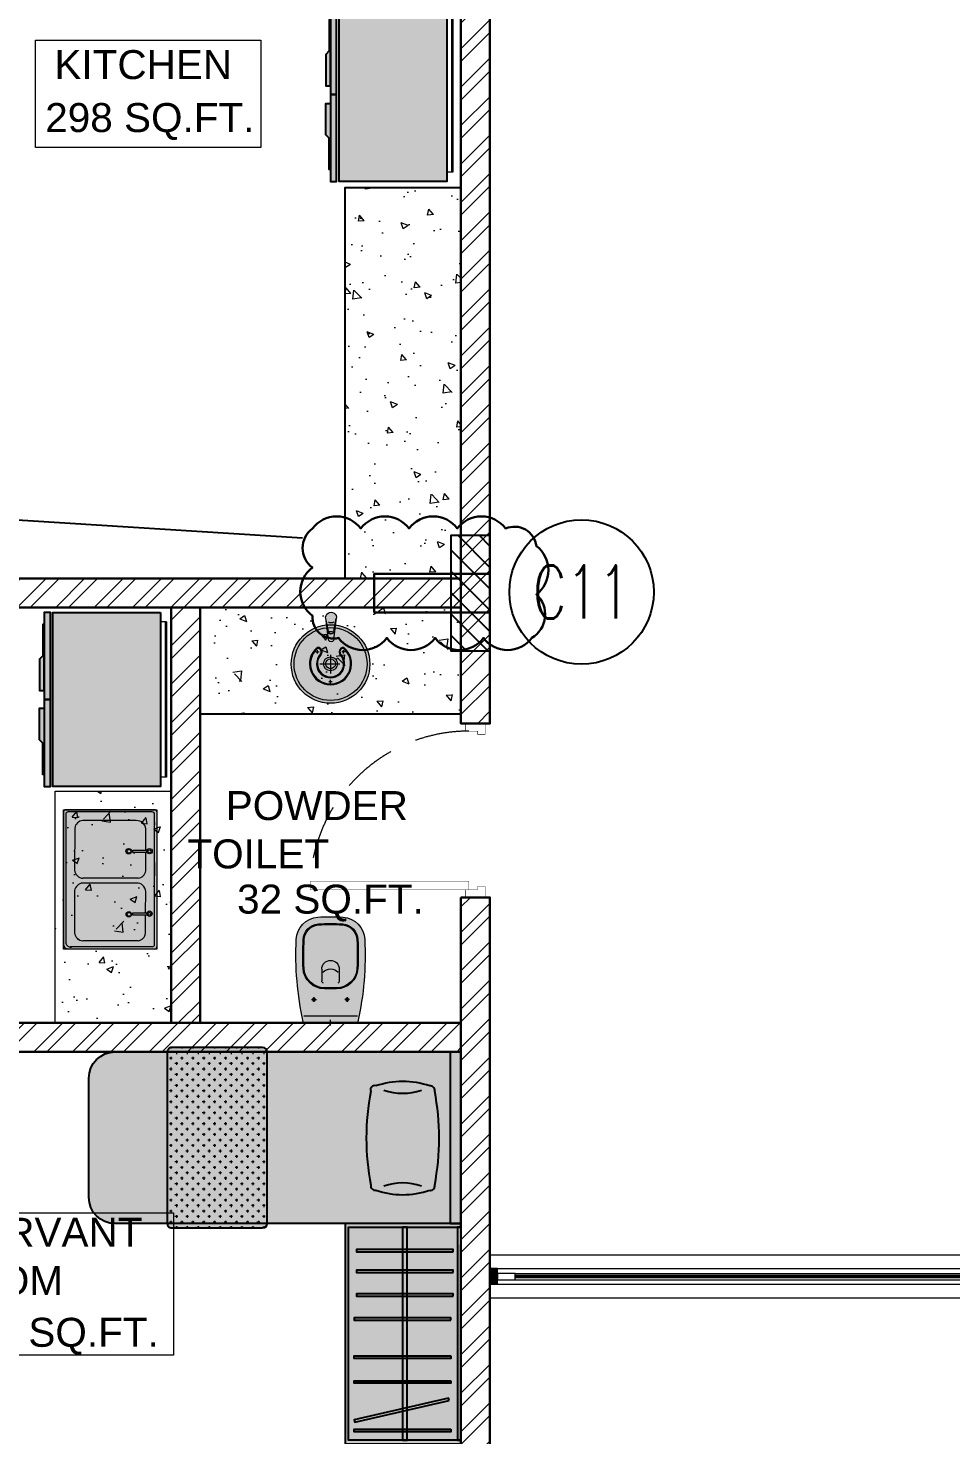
# Model space of a CAD drawing. Header units: inches. Extents: x 16106347 to 16308397, y -515360 to -420631.
# Drawn here: x 16159745 to 16164520, y -507054 to -499771 of the extents above; entities that cross this region are included whole.
import ezdxf
from ezdxf.enums import TextEntityAlignment as Align

# ---------------------------------------------------------------- set-up
doc = ezdxf.new("R2010")
doc.units = ezdxf.units.IN
doc.header["$LTSCALE"] = 1000
doc.header["$MEASUREMENT"] = 0
doc.linetypes.add('DASHED2', pattern=[0.375, 0.25, -0.125])
doc.linetypes.add('HIDDEN', pattern=[0.375, 0.25, -0.125])
doc.layers.get('0').update_dxf_attribs({"color": 1})
for name, color, linetype, lineweight in [('$TD_AUDIT_GENERATED_(12FAFF)', 37, 'Continuous', 20), ('APPLIANCES', 252, 'Continuous', 20), ('Dimension', 18, 'Continuous', 5), ('DOOR', 251, 'Continuous', 20), ('ELE', 252, 'Continuous', 5), ('estofado', 7, 'Continuous', 25), ('FIXURE', 252, 'Continuous', 20), ('FLOORING', 251, 'Continuous', 20), ('HA', 253, 'Continuous', 5), ('HACTH', 8, 'Continuous', 5), ('HIDDEN', 253, 'HIDDEN', 9), ('P GLASS', 140, 'Continuous', 25), ('SANITARY', 251, 'Continuous', 13), ('stone', 251, 'Continuous', 18), ('WALL', 7, 'Continuous', 30), ('window', 150, 'Continuous', 9)]:
    doc.layers.add(name, color=color, linetype=linetype, lineweight=lineweight)
for name, color, linetype in [('00', 252, 'Continuous'), ('ARH-FURNITURE', 252, 'Continuous'), ('DIEN HOA', 111, 'Continuous'), ('FURINTURE', 37, 'Continuous'), ('S-COLUMN', 1, 'Continuous'), ('S-COLUMN CIRCLE', 9, 'Continuous'), ('S-COLUMN HATCH', 8, 'Continuous'), ('S-COLUMN NO', 2, 'Continuous'), ('TEXT', 7, 'Continuous')]:
    doc.layers.add(name, color=color, linetype=linetype)
doc.styles.add('ARIAL', font='ARIALN.TTF')
doc.styles.add('ROMANS', font='simplex.shx', dxfattribs={"width": 0.7})
doc.dimstyles.new('dim100', dxfattribs={"dimtxt": 250, "dimasz": 250, "dimexe": 200, "dimexo": 200, "dimgap": 100, "dimtad": 1, "dimdec": 0, "dimzin": 0, "dimdsep": 46, "dimtxsty": 'ROMANS', "dimcen": 0, "dimclrd": 5, "dimclre": 5, "dimclrt": 4, "dimadec": 0, "dimazin": 0, "dimtfac": 1, "dimtdec": 0, "dimtix": 1, "dimtofl": 0, "dimtmove": 2, "dimatfit": 3, "dimfxl": 0, "dimtolj": 1, "dimtzin": 0, "dimlwd": -1, "dimlwe": -1, "dimarcsym": 0})
pattern_1 = [(45, (20506.61129899696, 338131.1568490627), (-3.97747564417433, 3.97747564417433), []), (45, (20509.262949422, 338131.1568490627), (-3.97747564417433, 3.97747564417433), [])]

# ---------------------------------------------------------------- blocks, each defined once
blk = doc.blocks.new('TYUTYUTYUNNNN')
for color, points in [(7, [(134428.674527697, -48275.59804745868), (134428.674527697, -48299.59804745868), (134429.424527697, -48299.59804745868), (134429.424527697, -48276.34804745868), (134473.5065090931, -48276.34804745793), (134473.5065090931, -48299.59804745793), (134474.2565090931, -48299.59804745793), (134474.2565090931, -48275.59804745793)]), (7, [(134429.424527697, -48298.84804745868), (134429.424527697, -48276.34804745868), (134473.5065090931, -48276.34804745793), (134473.5065090931, -48298.84804745793)]), (256, [(134431.1571824822, -48297.52101785957), (134431.1571824822, -48277.52101785957), (134431.6571824822, -48277.52101785957), (134431.6571824822, -48297.52101785957)]), (256, [(134433.1553869018, -48277.63214708481), (134437.6005559076, -48297.13190278888), (134438.0880497998, -48297.02077356365), (134433.6428807947, -48277.52101785957)]), (256, [(134441.1878440908, -48297.52101785957), (134441.1878440908, -48277.52101785957), (134441.6878440908, -48277.52101785957), (134441.6878440908, -48297.52101785957)]), (256, [(134446.3403205589, -48297.52101785957), (134446.3403205589, -48277.52101785957), (134446.8403205589, -48277.52101785957), (134446.8403205589, -48297.52101785957)]), (256, [(134454.2485306886, -48297.52101785957), (134454.2485306886, -48277.52101785957), (134454.7485306886, -48277.52101785957), (134454.7485306886, -48297.52101785957)]), (256, [(134459.2052531123, -48297.97128969093), (134459.2052531123, -48277.97128969093), (134459.7052531123, -48277.97128969093), (134459.7052531123, -48297.97128969093)]), (256, [(134464.1430933584, -48297.97128969093), (134464.1430933584, -48277.97128969093), (134464.6430933584, -48277.97128969093), (134464.6430933584, -48297.97128969093)]), (256, [(134468.3742366963, -48297.97128969093), (134468.3742366963, -48277.97128969093), (134468.8742366963, -48277.97128969093), (134468.8742366963, -48297.97128969093)]), (256, [(134429.424527697, -48288.47304745868), (134429.424527697, -48287.47304745868), (134473.5065090931, -48287.47304745793), (134473.5065090931, -48288.47304745793)]), (7, [(134424.5579357282, -48299.59804745868), (134469.924527697, -48299.59804745868), (134469.924527697, -48298.84804745798), (134424.5579357282, -48298.84804745798)])]:
    blk.add_hatch(color=color).paths.add_polyline_path(points)
at = {"layer": 'FURINTURE', "color": 250}
for points in [[(134473.5065090931, -48299.59804745793), (134474.2565090931, -48299.59804745793), (134474.2565090931, -48275.59804745793), (134428.674527697, -48275.59804745868), (134428.674527697, -48299.59804745868), (134429.424527697, -48299.59804745868), (134429.424527697, -48276.34804745868), (134473.5065090931, -48276.34804745793)], [(134473.5065090931, -48298.84804745793), (134429.424527697, -48298.84804745868), (134429.424527697, -48276.34804745868), (134473.5065090931, -48276.34804745793)], [(134429.424527697, -48288.47304745868), (134473.5065090931, -48288.47304745793), (134473.5065090931, -48287.47304745793), (134429.424527697, -48287.47304745868)], [(134429.424527697, -48299.59804745868), (134473.5065090931, -48299.59804745862), (134473.5065090931, -48298.84804745793), (134429.424527697, -48298.84804745798)]]:
    blk.add_lwpolyline(points, close=True, dxfattribs=at)
for points in [[(134431.6571824822, -48297.52101785957), (134431.1571824822, -48297.52101785957), (134431.1571824822, -48277.52101785957), (134431.6571824822, -48277.52101785957), (134431.6571824822, -48297.52101785957)], [(134437.6005559076, -48297.13190278888), (134438.0880497998, -48297.02077356365), (134433.6428807947, -48277.52101785957), (134433.1553869018, -48277.63214708481), (134437.6005559076, -48297.13190278888)], [(134441.6878440908, -48297.52101785957), (134441.1878440908, -48297.52101785957), (134441.1878440908, -48277.52101785957), (134441.6878440908, -48277.52101785957), (134441.6878440908, -48297.52101785957)], [(134446.8403205589, -48297.52101785957), (134446.3403205589, -48297.52101785957), (134446.3403205589, -48277.52101785957), (134446.8403205589, -48277.52101785957), (134446.8403205589, -48297.52101785957)], [(134454.2485306886, -48297.52101785957), (134454.7485306886, -48297.52101785957), (134454.7485306886, -48277.52101785957), (134454.2485306886, -48277.52101785957), (134454.2485306886, -48297.52101785957)], [(134459.2052531123, -48297.97128969093), (134459.7052531123, -48297.97128969093), (134459.7052531123, -48277.97128969093), (134459.2052531123, -48277.97128969093), (134459.2052531123, -48297.97128969093)], [(134464.1430933584, -48297.97128969093), (134464.6430933584, -48297.97128969093), (134464.6430933584, -48277.97128969093), (134464.1430933584, -48277.97128969093), (134464.1430933584, -48297.97128969093)], [(134468.3742366963, -48297.97128969093), (134468.8742366963, -48297.97128969093), (134468.8742366963, -48277.97128969093), (134468.3742366963, -48277.97128969093), (134468.3742366963, -48297.97128969093)]]:
    blk.add_lwpolyline(points, dxfattribs=at)
blk = doc.blocks.new('pillow')
blk.add_hatch(color=256).paths.add_polyline_path([(412048.4785798381, 5390.142056662996, 0.2382105673046435), (412047.5899278689, 5389.784037197649, 0.2847723301282055), (412047.3237271894, 5388.987204013218, 0.1647847126291593), (412047.3237271895, 5376.650812144216, 0.3236970137078351), (412047.4939490396, 5375.72542912807, 0.2972222760619692), (412048.4785798364, 5375.495959495485, 0.0925607044029638), (412070.028516362, 5375.495959495252, 0.2470762500558106), (412070.8932401845, 5375.832168374793, 0.2378042965999593), (412071.1833690107, 5376.650812144944, 0.1647847126384965), (412071.18336901, 5388.987204014615, 0.2478364189239309), (412070.8680219986, 5389.992294721742, 0.1132966677875508), (412070.0285163647, 5390.142056662444, 0.092560704407447)])
at = {"layer": 'estofado', "color": 250, "ltscale": 0.2}
for centre, radius, start, end in [((412048.0996338138, 5389.170876198129), 0.7973497110519867, 129.7359298346058, 193.3178763602095), ((412048.3886712859, 5389.083335686155), 1.062531719334949, 85.14598224069735, 138.740986025551), ((412059.2535481, 5332.435852050839), 58.70354326429421, 79.42346065072468, 100.5765393492753), ((412070.12204693, 5388.238504023262), 1.905849054046733, 66.95751923007698, 92.81295108209677), ((412070.0741050007, 5389.191188034922), 1.127863521342274, 349.5802146852755, 45.25826329622963), ((412065.5314378349, 5382.819008079037), 19.22413504010583, 161.2852469076321, 198.7147530923677), ((412035.644823197, 5382.819008079037), 13.3443063140222, 341.1598423368503, 18.84015766314972), ((412082.862273002, 5382.819008079037), 13.3443063140222, 161.1598423368503, 198.8401576631497), ((412052.9756583648, 5382.819008079037), 19.22413504010583, 341.2852469076323, 18.71475309236775), ((412048.0486506349, 5376.305812520442), 0.8028317023015242, 154.5496718276063, 226.2961213036549), ((412048.1622253719, 5376.365724738453), 0.9255116018500744, 223.7750518674392, 289.9875395519405), ((412059.2535481, 5433.202164107352), 58.70354326429421, 259.4234606507247, 280.5765393492753), ((412070.1414582097, 5376.485607193142), 0.9960714969027932, 263.4893848527072, 319.0032681628192), ((412070.2263462429, 5376.529249761255), 0.9647123876085498, 313.7321392035523, 7.239024362164723)]:
    blk.add_arc(centre, radius, start, end, dxfattribs=at)
blk = doc.blocks.new('EG')
for color, points in [(256, [(-29.66884897704585, -12.4032393899106, 0.414213562359146), (-28.75218231030158, -13.31990605656756), (-9.677411241966185, -13.31990605656756, 0.4142135623591467), (-8.760744575265562, -12.40323938986694), (-8.760744575265562, 23.5967606100894, 0.4142135623637958), (-9.677411242009839, 24.51342727677547), (-28.75218231033068, 24.51342727677547, 0.4142135623637958), (-29.66884897704585, 23.5967606100603)]), (7, [(-46.11489903074107, 18.0967606100894), (-46.11489903074107, -6.903239389910599, 0.414213562373095), (-40.61489903074107, -12.4032393899106), (29.59343430228182, -12.4032393899106), (29.59343430228182, 23.5967606100894), (-40.61489903074107, 23.5967606100894, 0.4142135623730954)]), (7, [(29.59343430228182, 23.5967606100894), (29.59343430228182, -12.4032393899106), (31.88510096879327, -12.4032393899106), (31.88510096879327, 23.5967606100894)])]:
    blk.add_hatch(color=color).paths.add_polyline_path(points)
at = {"layer": 'FLOORING'}
h = blk.add_hatch(dxfattribs=at)
h.set_pattern_fill('CROSS', color=251, scale=4.583333333333333, angle=89.99999999999999)
h.set_pattern_definition([(89.99999999999999, (9170.544789163949, -378312.1323794508), (-1.145833333333331, 1.145833333333333), [0.5729166666666664, -1.71875]), (180, (9170.831247497437, -378311.8459211176), (-1.145833333333333, -1.145833333333331), [0.5729166666666666, -1.71875])])
h.paths.add_polyline_path([(-29.66884897704585, -12.4032393899106, 0.414213562359146), (-28.75218231030158, -13.31990605656756), (-9.677411241966185, -13.31990605656756, 0.4142135623591467), (-8.760744575265562, -12.40323938986694), (-8.760744575265562, 23.5967606100894, 0.4142135623637958), (-9.677411242009839, 24.51342727677547), (-28.75218231033068, 24.51342727677547, 0.4142135623637958), (-29.66884897704585, 23.5967606100603)])
at = {"layer": 'FURINTURE'}
for points in [[(-8.760744575265562, 23.5967606100894), (-8.760744575265562, -12.4032393899106, -0.4142135623730951), (-9.677411242009839, -13.31990605656756), (-28.75218231030158, -13.31990605656756, -0.4142135623730951), (-29.66884897704585, -12.4032393899106), (-29.66884897704585, 23.5967606100894, -0.4142135623730951), (-28.75218231030158, 24.51342727677547), (-9.677411242009839, 24.51342727677547, -0.4142135623730951)], [(29.59343430228182, -12.4032393899106), (29.59343430228182, 23.5967606100894), (-40.61489903074107, 23.5967606100894, 0.4142135623730951), (-46.11489903074107, 18.0967606100894), (-46.11489903074107, -6.903239389910595, 0.4142135623730951), (-40.61489903074107, -12.4032393899106)]]:
    blk.add_lwpolyline(points, format="xyb", close=True, dxfattribs=at)
blk.add_lwpolyline([(29.59343430228182, 23.5967606100894), (31.88510096879327, 23.5967606100894), (31.88510096879327, -12.4032393899106), (29.59343430228182, -12.4032393899106)], close=True, dxfattribs=at)
at = {"layer": 'FURINTURE', "xscale": -0.9166666666666666, "yscale": 0.9166666666666666, "zscale": 0.9166666666666666, "rotation": 270}
blk.add_blockref('pillow', (-4914.571544721606, -377715.3069554319), dxfattribs=at)
blk = doc.blocks.new('PASSAGEWINDOWW')
at = {"layer": 'HACTH', "lineweight": -3, "ltscale": 1.5}
for points in [[(332554.0548315968, -16990.64815543912), (332554.0548315968, -16987.32164296438), (332552.5156459829, -16987.32164296438), (332552.5156459829, -16990.64815543912), (332554.0420400212, -16990.64815543912)], [(332690.516937497, -16990.64821995015), (332690.516937497, -16987.32170747541), (332688.9777518832, -16987.32170747541), (332688.9777518832, -16988.39286901045), (332688.9777518832, -16989.71217096521), (332688.9777518832, -16990.64821995015)]]:
    blk.add_hatch(color=252, dxfattribs=at).paths.add_polyline_path(points)
at = {"layer": 'P GLASS', "color": 140, "ltscale": 19, "elevation": -0.0001443729357591681}
for points in [[(332685.3130242311, -16988.8899797296), (332557.7195592489, -16988.88991521858)], [(332685.3130242311, -16989.21506024606), (332557.7195592489, -16989.21499573503)]]:
    blk.add_lwpolyline(points, dxfattribs=at)
at = {"layer": 'window', "color": 18, "ltscale": 19}
for p, q in [((332554.0548315968, -16987.32164296438, -0.0001443729356707619), (332552.5156459829, -16987.32164296438, -0.0001443729356707619)), ((332554.0548315968, -16988.39280449948, -0.0001443729356707619), (332554.0548315968, -16987.32164296438, -0.0001443729356707619)), ((332554.0548315968, -16988.39280449948, -0.0001443729356707619), (332554.0548315968, -16989.71210645419, -0.0001443729356707619)), ((332554.0548315968, -16989.71210645419, -0.0001443729356707619), (332554.0548315968, -16988.39280449948, -0.0001443729356707619)), ((332688.9777518832, -16988.39286901045, -0.0008727451183134673), (332688.9777518832, -16987.32170747541, -0.0008727451183134673)), ((332688.9777518832, -16987.32170747541, -0.0008727451183134673), (332690.516937497, -16987.32170747541, -0.0008727451183134673)), ((332554.0548315968, -16990.64815543912, -0.0001443729356707619), (332552.5156459829, -16990.64815543912, -0.0001443729356707619)), ((332554.0548315968, -16990.64815543912, -0.0001443729356707619), (332554.0548315968, -16989.71210645419, -0.0001443729356707619)), ((332557.7195592489, -16989.71217096521, -0.0001443729356707619), (332685.3130242311, -16989.71217096521, -0.0008727451183134672)), ((332688.9777518832, -16990.64821995015, -0.0008727451183134673), (332690.516937497, -16990.64821995015, -0.0008727451183134673))]:
    blk.add_line(p, q, dxfattribs=at)
at = {"layer": 'window', "color": 7}
blk.add_line((332557.7195592489, -16988.39280449948, -0.0001443729356707619), (332685.3130242311, -16988.39286901045, -0.0008727451183134672), dxfattribs=at)
at = {"layer": 'window', "color": 18, "ltscale": 19}
for points, elevation in [([(332690.516937497, -16990.64821995015), (332552.5156459829, -16990.64815543912), (332552.5156459829, -16987.32164296438), (332690.516937497, -16987.32170747541)], -0.0001443729357591681), ([(332554.0548315968, -16989.71210645419), (332557.7195592489, -16989.71210645419), (332557.7195592489, -16988.39280449948), (332554.0548315968, -16988.39280449948)], -0.0001443729357591681), ([(332688.9777518832, -16989.71210645419), (332685.3130242311, -16989.71210645419), (332685.3130242311, -16988.39280449948), (332688.9777518832, -16988.39280449948)], -0.0008727451184018734)]:
    blk.add_lwpolyline(points, close=True, dxfattribs=dict(at, elevation=elevation))
blk = doc.blocks.new('etr56tygtrhgy')
for color, points in [(7, [(138303.5384831514, -58194.4765123265), (138325.8652565514, -58194.47651232652), (138325.8652565514, -58158.47651232652), (138303.5384831514, -58158.47651232652)]), (7, [(138327.6251960205, -58158.47651232652), (138326.3680963996, -58158.4765123265), (138326.3680963996, -58176.4765123265), (138327.6251960205, -58176.4765123265)]), (256, [(138302.3292016484, -58192.53858132718), (138302.5806215726, -58192.53858132718), (138302.5806215726, -58160.41444332584), (138302.3292016484, -58160.41444332582)]), (7, [(138327.6251960205, -58174.64277807093), (138328.630875717, -58174.64277807093), (138328.630875717, -58168.13872637046), (138327.9197527839, -58167.42760343727), (138327.9197527839, -58160.95659084483), (138327.6251960205, -58160.95659084483)]), (7, [(138326.3680963996, -58194.47651232633), (138327.6251960205, -58194.47651232633), (138327.6251960205, -58176.4765123265), (138326.3680963996, -58176.4765123265)]), (7, [(138327.6251960205, -58178.31024658198), (138328.630875717, -58178.31024658198), (138328.630875717, -58184.81429828262), (138327.9197527839, -58185.52542121562), (138327.9197527839, -58191.99643380818), (138327.6251960205, -58191.99643380818)])]:
    blk.add_hatch(color=color).paths.add_polyline_path(points)
at = {"color": 18}
for points in [[(138302.3292016484, -58160.41444332582), (138303.5384831514, -58160.41444332582)], [(138302.3292016484, -58192.53858132718), (138303.5384831514, -58192.53858132718)], [(138327.9197527839, -58191.99643380818), (138327.6251960205, -58191.99643380818)]]:
    blk.add_lwpolyline(points, dxfattribs=at)
at = {"layer": 'APPLIANCES', "color": 18, "ltscale": 0.5, "extrusion": (0, 0, -1)}
for p, q in [((138326.3680963996, -58176.4765123265), (138326.3680963996, -58158.47651232652)), ((138302.3292016484, -58160.41444332582), (138302.3292016484, -58192.53858132718)), ((138302.5806215726, -58160.41444332582), (138302.5806215726, -58192.53858132718)), ((138326.3680963996, -58176.4765123265), (138327.6251960205, -58176.4765123265)), ((138327.6251960205, -58178.31024658198), (138328.630875717, -58178.31024658198)), ((138326.3680963996, -58194.47651232633), (138327.6251960205, -58194.47651232633))]:
    blk.add_line(p, q, dxfattribs=at)
at = {"layer": 'FURINTURE', "color": 7}
for points in [[(138303.5384831514, -58158.47651232652), (138303.5384831514, -58194.47651232652), (138325.8652565514, -58194.47651232652), (138325.8652565514, -58158.47651232652)], [(138326.3680963996, -58176.4765123265), (138326.3680963996, -58158.47651232652), (138327.6251960205, -58158.47651232652), (138327.6251960205, -58176.4765123265)], [(138327.6251960205, -58174.64277807093), (138327.6251960205, -58160.95659084478), (138327.9197527839, -58160.95659084478), (138327.9197527839, -58167.42760343727), (138328.630875717, -58168.13872637046), (138328.630875717, -58174.64277807093)], [(138327.6251960205, -58176.4765123265), (138327.6251960205, -58194.47651232633), (138326.3680963996, -58194.47651232633), (138326.3680963996, -58176.4765123265)], [(138327.6251960205, -58178.31024658198), (138327.6251960205, -58191.99643380818), (138327.9197527839, -58191.99643380818), (138327.9197527839, -58185.52542121562), (138328.630875717, -58184.81429828262), (138328.630875717, -58178.31024658198)]]:
    blk.add_lwpolyline(points, close=True, dxfattribs=at)
blk = doc.blocks.new('FFGJGHJ')
at = {"layer": 'HA', "lineweight": 30, "ltscale": 1.5}
h = blk.add_hatch(color=7, dxfattribs=at)
h.dxf.hatch_style = 1
h.paths.add_polyline_path([(101404.7069717271, -44298.86679530976), (101404.7069798209, -44318.16471245198), (101433.5550155848, -44318.16471245198), (101433.5550074911, -44298.86679530976)])
at = {"layer": 'FIXURE', "color": 7, "extrusion": (0, 0, -1)}
for p, q in [((101433.1099985436, -44298.8668731759), (101405.1661916748, -44298.86671752279)), ((101404.706969246, -44299.32647484733), (101404.7173997125, -44317.24658003839)), ((101405.1667265705, -44299.78569727618), (101405.1766221413, -44316.78682271374)), ((101405.6259489996, -44299.32593995164), (101432.6507761148, -44299.32663050044)), ((101407.9720128536, -44301.16253454558), (101411.7134497009, -44301.16035682778)), ((101411.7263569084, -44300.74001323531), (101411.72813843, -44303.80076352769)), ((101412.2127603792, -44301.16006620205), (101416.6288006226, -44301.15749582875)), ((101412.2274491081, -44303.80047290202), (101412.2257093293, -44300.81143879966)), ((101422.6473358669, -44299.31603258755), (101419.8549629607, -44299.317657899)), ((101420.9150261608, -44301.15500101459), (101424.6564630081, -44301.15282329678)), ((101424.6693702153, -44300.73247970437), (101424.6711517369, -44303.79322999675)), ((101425.1557736864, -44301.15253267111), (101429.5718139299, -44301.14996229782)), ((101425.1704624152, -44303.79293937102), (101425.1687226365, -44300.80390526867)), ((101427.7065761316, -44299.31308783719), (101430.4564159463, -44299.33519315964)), ((101430.9327485816, -44299.3349159084), (101430.4564159463, -44299.33519315964)), ((101433.0850845889, -44299.78586774186), (101433.0952476076, -44317.24540955364)), ((101433.5443070176, -44299.32611041731), (101433.555004932, -44317.70463198249)), ((101406.4152590411, -44302.72110164288), (101406.4219116872, -44314.15070715285)), ((101411.72813843, -44303.80076352769), (101412.2274491081, -44303.80047290202)), ((101418.3622204905, -44303.10011798685), (101418.368665533, -44314.17304923572)), ((101419.3582723482, -44302.71356811188), (101419.3649249943, -44314.14317362185)), ((101424.6711517369, -44303.79322999675), (101425.1704624152, -44303.79293937102)), ((101431.3052337977, -44303.09258445591), (101431.3116788401, -44314.16551570478)), ((101416.8000692857, -44315.86107717676), (101408.0699550671, -44315.86615857354)), ((101429.7430825929, -44315.85354364582), (101421.0129683742, -44315.85862504254)), ((101433.0961364324, -44318.16438910103), (101405.6369143619, -44318.16502489609)), ((101432.6363791078, -44317.70516667218), (101406.0961367905, -44317.70526757144)), ((101422.4356940957, -44318.15524710139), (101422.2765789743, -44318.15533971495))]:
    blk.add_line(p, q, dxfattribs=at)
for centre, radius in [((-101412.0329251888, -44300.36028061045), 0.5549941638956276), ((-101412.0329251888, -44300.36028061045), 0.5549941638956276), ((-101412.0019758055, -44300.38526133221), 0.3078853522461639), ((-101424.975938496, -44300.35274707951), 0.5549941638956276), ((-101424.975938496, -44300.35274707951), 0.5549941638956276), ((-101424.9449891127, -44300.37772780127), 0.3078853522461639), ((-101411.8888376366, -44304.65723912884), 0.5684202593549528), ((-101411.8887928351, -44304.5802678038), 0.3848566903076396), ((-101424.958349024, -44304.68955615308), 0.5684202593549528), ((-101424.9583042226, -44304.61258482811), 0.3848566903076396)]:
    blk.add_circle(centre, radius, dxfattribs=at)
at = {"layer": 'FIXURE', "extrusion": (0, 0, -1)}
for centre, radius, start, end in [((-101405.1664591226, -44299.32620739948), 0.4594899545281481, 359.9666507754931, 89.9666507754876), ((-101433.0848167305, -44299.32567258156), 0.4594899545281481, 89.96665076822944, 179.9666507682364), ((-101405.6262164475, -44299.78542982833), 0.4594899545281481, 359.9666507754931, 89.96665076822944), ((-101408.253381697, -44303.00033090322), 1.859210552384352, 8.63776379503666, 81.29553775231435), ((-101416.5241994776, -44302.99551684171), 1.840995014551751, 93.25716984130173, 183.2571698394931), ((-101421.1963950041, -44302.99279737222), 1.859210552384352, 8.63776379503666, 81.29553775231435), ((-101429.4672127846, -44302.98798331077), 1.840995014551751, 93.25716984130173, 183.2571698394931), ((-101432.6255943018, -44299.78542990616), 0.4594899545281481, 89.96665076822944, 179.9666507682364), ((-101408.2592621062, -44314.03492251883), 1.840995014551751, 275.9020803771886, 356.3941498919664), ((-101416.5325115264, -44314.03962844313), 1.840995014551751, 184.1559894565704, 261.6434234915205), ((-101421.2022754132, -44314.02738898789), 1.840995014551751, 275.9020803771886, 356.3941498919664), ((-101429.4755248335, -44314.0320949122), 1.840995014551751, 184.1559894565704, 261.6434234892801), ((-101405.6363794662, -44317.2460451427), 0.9189799090562962, 269.9666507754876, 359.9666507718647), ((-101406.0956018947, -44316.78628781805), 0.9189799090562962, 269.9666507718585, 359.9666507718647), ((-101432.63611166, -44317.24567679549), 0.4594899545281481, 179.9666507682364, 269.9666507754876), ((-101433.0958689845, -44317.70489922434), 0.4594899545281481, 179.9666507682364, 269.9666507754876)]:
    blk.add_arc(centre, radius, start, end, dxfattribs=at)
at = {"layer": 'HIDDEN', "color": 7, "ltscale": 1.5}
blk.add_lwpolyline([(101404.7069717271, -44298.86679530976), (101404.7069798209, -44318.16471245198), (101433.5550155848, -44318.16471245198), (101433.5550074911, -44298.86679530976)], close=True, dxfattribs=at)
blk = doc.blocks.new('800mm wide flush door')
at = {"layer": 'DOOR', "const_width": 2.000000000000003}
for points in [[(34.99032286927104, 75.00000000034925), (34.8860658747144, 804.9999837288633), (74.89574218913913, 805.0056978226639), (75, 75.00000000093132)], [(49.99513658741489, 34.95130090415478), (34.99513673223555, 34.94921381387394), (34.988529747352, 89.91856854315847), (-0.01146991411224008, 89.91369866661262), (6.947200745344162e-06, -0.05565572355408221), (50.00000646291301, -0.04869875777512789)], [(750, 35.00000000174623), (764.9999999995343, 35.00000000093132), (764.9989585862495, 89.96935511787888), (799.9989585871808, 89.96935511752963), (799.9999999995343, 1.280568540096283e-09), (749.9999999995343, 1.280568540096283e-09)]]:
    blk.add_lwpolyline(points, close=True, dxfattribs=at)
at = {"layer": 'DOOR', "linetype": 'DASHED2'}
blk.add_arc((32.93314029090106, 74.14198733132798), 732.0673625230214, 0.06715298791372047, 86.71396558900678, dxfattribs=at)
blk = doc.blocks.new('FGHFGHH')
blk.add_hatch(color=7).paths.add_polyline_path([(366344.886450119, -2950.849212141827, 0.3821782556391699), (366349.5183660728, -2955.314436499516, 0.06829564607457736), (366366.5733575354, -2953.865761228531, 0.3144413922368008), (366366.7898973582, -2953.577892248147), (366366.7898973582, -2942.888137558238, 0.3144413922362486), (366366.5733575353, -2942.60026857781, 0.06829564607460335), (366349.5183660722, -2941.151593306891, 0.3814508057883387), (366344.8873666149, -2945.604602877817, 0.03699435431470156)])
at = {"layer": 'SANITARY', "ltscale": 2}
for p, q in [((366361.4454213473, -2944.801756517405, 0.3229419694115475), (366362.4546150019, -2944.801756517405, 0.3229419694115475)), ((366361.9457678156, -2944.297177591496, 0.3229419694115475), (366361.9457678156, -2945.306335443317, 0.3229419694115475)), ((366367.2976802971, -2948.233014942403, 0.3229419694115475), (366366.1686926524, -2948.233014942403, 0.3229419694115475)), ((366361.4454213473, -2951.664273367401, 0.3229419694115475), (366362.4546150019, -2951.664273367401, 0.3229419694115475)), ((366361.9457678156, -2952.168852293311, 0.3229419694115475), (366361.9457678156, -2951.159694441491, 0.3229419694115475))]:
    blk.add_line(p, q, dxfattribs=at)
at = {"layer": 'SANITARY'}
for p, q in [((366365.3770262404, -2953.803580745258, 0.3229419694115475), (366365.3770262404, -2942.682449843142, 0.3229419694115475)), ((366355.6578463829, -2946.424635685394, 0.3229419694115475), (366358.0879243636, -2946.424635685394, 0.3229419694115475)), ((366359.5271577988, -2949.468494615295, 0.3229419694115475), (366359.5271577988, -2946.983524847471, 0.3229419694115475)), ((366359.7322305014, -2949.468494615295, 0.3229419694115475), (366359.7322305014, -2946.983524847471, 0.3229419694115475)), ((366355.6578463829, -2950.041394199413, 0.3229419694115475), (366358.0879243636, -2950.041394199413, 0.3229419694115475))]:
    blk.add_line(p, q, dxfattribs=at)
blk.add_lwpolyline([(366366.7898973582, -2942.888137558238, 0.3144413920905681), (366366.5733575353, -2942.60026857781, 0.0682956460747444), (366349.5183660728, -2941.151593306869, 0.3814508060532929), (366344.8873666149, -2945.604602877817, 0.0369943543174045), (366344.886450119, -2950.849212141827, 0.3821782557020088), (366349.5183660728, -2955.314436499516, 0.06829564607475799), (366366.5733575353, -2953.865761228575, 0.3144413920915921), (366366.7898973582, -2953.577892248147)], format="xyb", close=True, dxfattribs=at)
for centre in [(366361.9500181747, -2944.801756517405, 0.3229419694115475), (366361.9500181747, -2951.664273367401, 0.3229419694115475)]:
    blk.add_circle(centre, 0.3027580963233258, dxfattribs=at)
for centre, radius, start, end in [((366349.6966844253, -2945.971595856191, 0.3229419694115475), 3.403741637076241, 92.11871918690332, 175.6362886578502), ((366349.6966844253, -2945.971595856191, 0.3229419694115475), 3.198668934578498, 92.11871918690332, 175.6362886578502), ((366352.7661516179, -3004.074300102268, 0.3229419694115475), 61.5870653644216, 87.46695561215894, 92.9739958695924), ((366352.7661516179, -3004.074300102268, 0.3229419694115475), 61.58706444670282, 87.46695561215894, 92.9739958695924), ((366352.7661516179, -3004.074300102268, 0.3229419694115475), 61.38199174420507, 87.46695561215894, 92.9739958695924), ((366355.2917784218, -2946.983524847471, 0.3229419694115475), 4.23537845919225, 0, 87.46695561215894), ((366355.2917784218, -2946.983524847471, 0.3229419694115475), 4.440452079408779, 0, 87.46695561215894), ((366355.2917784218, -2946.983524847471, 0.3229419694115475), 4.440451161689996, 0, 87.46695561215894), ((366380.2799380273, -2948.238770475912, 0.3229419694115475), 34.07090457081272, 175.743487423285, 184.2165128253894), ((366380.2799380273, -2948.238770475912, 0.3229419694115475), 33.86583186831498, 175.743487423285, 184.2165128253894), ((366355.6578463829, -2948.233014942403, 0.3229419694115475), 1.808379257008921, 90, 270), ((366357.6645711347, -2948.161632070934, 0.3229419694115475), 2.045854923067224, 132.5284811115724, 181.9995394260062), ((366358.0879243636, -2946.977380359404, 0.3229419694115475), 0.5527446740087654, 25.05165147833216, 90), ((366349.6966844253, -2950.494434028616, 0.3229419694115475), 3.403741637076241, 184.3637113421498, 267.8812808130967), ((366349.6966844253, -2950.494434028616, 0.3229419694115475), 3.198668934578498, 184.3637113421498, 267.8812808130967), ((366355.2917784218, -2949.468494615295, 0.3229419694115475), 4.235379376911035, 272.9954784842535, 0), ((366355.2917784218, -2949.468494615295, 0.3229419694115475), 4.440452079408779, 272.9954784842535, 0), ((366357.6645711347, -2948.304397813872, 0.3229419694115475), 2.045854923067224, 178.0004605739938, 227.4715188884276), ((366358.0879243636, -2949.488649525403, 0.3229419694115475), 0.5527446740087654, 270, 334.9483485216679), ((366352.6130278048, -2898.277594239712, 0.3229419694115475), 55.49631953735267, 266.8691829435987, 272.9954784842535), ((366352.6130278048, -2898.277594239712, 0.3229419694115475), 55.7013922398504, 266.8691829435987, 272.9954784842535)]:
    blk.add_arc(centre, radius, start, end, dxfattribs=at)
blk = doc.blocks.new('WASHBASIN2')
blk.add_hatch(color=256).paths.add_polyline_path([(374417.4917578576, 232.0439255753698, 0.9999999999999999), (374400.9563247575, 232.0439255753698, 0.9999999999999999)])
at = {"layer": 'SANITARY', "ltscale": 30}
for p, q in [((374406.1553200204, 234.5937802576723), (374406.8254636966, 234.5937802576723)), ((374406.4903918585, 234.258708419562), (374406.4903918585, 234.9288520957826)), ((374409.2240413076, 234.0070282559955), (374409.2240413076, 230.0808228947441)), ((374412.2927625948, 234.5937802576723), (374411.6226189185, 234.5937802576723)), ((374411.9576907567, 234.258708419562), (374411.9576907567, 234.9288520957826)), ((374406.9762988233, 232.0873584494621), (374411.1749123347, 232.0873584494621)), ((374408.8889694695, 228.3785864706315), (374409.5591131457, 228.3785864706315)), ((374409.2240413076, 228.0435146325212), (374409.2240413076, 228.7136583087418))]:
    blk.add_line(p, q, dxfattribs=at)
at = {"layer": 'SANITARY'}
for centre, radius in [((374409.2240413076, 232.0439255753698), 8.267716550006298), ((374409.2240413076, 232.0873584494621), 1.476377955358268), ((374409.2240413076, 232.0873584494621), 1.023622049048399)]:
    blk.add_circle(centre, radius, dxfattribs=at)
at = {"layer": 'SANITARY', "ltscale": 50}
blk.add_circle((374409.2240413076, 232.0439255753698), 7.677165367862991, dxfattribs=at)
at = {"layer": 'SANITARY', "ltscale": 5}
for centre, radius, start, end in [((374409.2240413076, 232.0873584494621), 4.429133866074802, 129.5837170219412, 50.41628297805881), ((374409.2240413076, 232.0873584494621), 4.232283472027033, 130.7531616801569, 49.24683831984307), ((374409.2240413076, 232.0873584494621), 2.952755910716535, 137.0872325907544, 42.91276740924557), ((374406.5272091569, 235.3491554601165), 0.196850394047769, 87.20958840123487, 129.5837170219412), ((374406.589704317, 235.1443158823885), 0.196850394047769, 79.7742488844434, 130.7531616801569), ((374409.2240413076, 232.0873584494621), 2.755905516668766, 137.0872325907544, 42.91276740924557), ((374406.4903918585, 234.5937802576723), 0.9531223093849195, 318.6273616953324, 87.20958840123487), ((374406.4903918585, 234.5937802576723), 0.7562719153371504, 318.6273616953324, 79.7742488844434), ((374411.9576907567, 234.5937802576723), 0.9531223093849195, 92.79041159876512, 221.3726383046676), ((374411.9576907567, 234.5937802576723), 0.7562719153371504, 100.2257511155566, 221.3726383046676), ((374411.8583782982, 235.1443158823885), 0.196850394047769, 49.24683831984307, 100.2257511155566), ((374411.9208734583, 235.3491554601165), 0.196850394047769, 50.41628297805881, 92.79041159876512)]:
    blk.add_arc(centre, radius, start, end, dxfattribs=at)
at = {"layer": 'SANITARY'}
blk.add_ellipse((374409.2469878105, 238.6300215620344), major_axis=(-0.5568799841995709, 0), ratio=0.4995916304054034, dxfattribs=at)
blk = doc.blocks.new('GFHFGH')
blk.add_hatch(color=256).paths.add_polyline_path([(365929.6908964808, -1585.893528825111, -0.002502534356512773), (365929.6932223578, -1585.882405571183), (365930.2356346679, -1583.282208646724, -0.9999999999999999), (365931.3708732767, -1583.282208646724), (365931.9132855868, -1585.882405571171), (365931.9156114638, -1585.893528825111, -1.224439950996385)])
at = {"layer": 'HA'}
for points in [[(365929.6908964808, -1585.893528825111, -0.002502534356512773), (365929.6932223578, -1585.882405571183), (365930.2356346679, -1583.282208646724, -0.9999999999999999), (365931.3708732767, -1583.282208646724), (365931.9132855868, -1585.882405571171), (365931.9156114638, -1585.893528825111, -1.224439950996385)], [(365930.2356346679, -1583.282208646724, -0.9999999999999999), (365931.3708732767, -1583.282208646724), (365931.9019267886, -1585.827954166343), (365931.3708732767, -1581.579350733566, 0.9999999999999999), (365930.2356346679, -1581.579350733566), (365929.7045811559, -1585.827954167018)]]:
    blk.add_hatch(color=256, dxfattribs=at).paths.add_polyline_path(points)
at = {"layer": 'SANITARY', "color": 7, "ltscale": 0.5}
for p, q in [((365930.2356346679, -1581.579350733566), (365929.6854980381, -1585.980625410291)), ((365930.2356346679, -1583.282208646724), (365929.6909017739, -1585.89352990421)), ((365931.3708732767, -1581.579350733566), (365931.9210099065, -1585.980625410291)), ((365931.3708732767, -1583.282208646724), (365931.9156061707, -1585.89352990421))]:
    blk.add_line(p, q, dxfattribs=at)
for centre, radius, start, end in [((365930.8032539723, -1581.579350733566), 0.5676193043941804, 0, 180), ((365930.8032539723, -1583.282208646724), 0.5676193043941804, 0, 180), ((365930.8032539723, -1586.120305168693), 1.135238608788361, 167.9034821468072, 12.09651785319281), ((365930.8032539723, -1586.120305168693), 1.135238608788361, 60.00240297673259, 119.9975970232674)]:
    blk.add_arc(centre, radius, start, end, dxfattribs=at)
blk = doc.blocks.new('RETRET')
at = {"layer": 'ARH-FURNITURE', "xscale": -1, "rotation": 37.20011218496123}
blk.add_blockref('WASHBASIN2', (449057.8031593183, 201303.5562805069), dxfattribs=at)
at = {"layer": 'ARH-FURNITURE', "rotation": 217.2001121849607}
blk.add_blockref('GFHFGH', (443117.1714663723, 195106.6654993104), dxfattribs=at)
blk = doc.blocks.new('zw$8369')
at = {"layer": 'HA'}
h = blk.add_hatch(dxfattribs=at)
h.set_pattern_fill('ANSI32', color=251, scale=15, angle=360, style=0)
h.set_pattern_definition(pattern_1)
h.paths.add_polyline_path([(-1465.63290238753, -676.7538892512093), (-1459.63290238753, -676.7538892512093), (-1459.625224741176, -834.7535799930338), (-1465.629360113293, -834.7535799930338)])
h = blk.add_hatch(dxfattribs=at)
h.set_pattern_fill('AR-CONC', color=251, scale=1.999999999999999, angle=180)
h.set_pattern_definition([(130, (358556.4301995765, 8597.683327394014), (-14.34520365201506, -1.255042699651899), [1.499999999999999, -16.49999999999999]), (184.9999999999993, (358556.4301995765, 8597.683327394014), (2.775026672260002, 15.04384267400024), [1.199999999999998, -13.19999999999998]), (79.54855554, (358555.2347659562, 8597.578740514058), (-11.57017693454223, 13.78879981937259), [1.274803839999995, -14.02284223999996]), (133.8157999999999, (358556.4301995765, 8601.683327394014), (-21.34482661343144, -3.310385615861525), [2.249999999999992, -24.74999999999993]), (83.36436450999999, (358554.6514646765, 8601.407461254043), (-18.69323891348456, 19.48237201549101), [1.91220684, -21.0342752]), (188.8158360099993, (358556.4301995765, 8601.683327394014), (-18.69323890109545, 19.48237200539981), [1.799999999999998, -19.80000001999997]), (159, (358554.4301995765, 8600.683327394014), (-11.93814104236923, -8.052377813306773), [1.499999999999999, -16.49999999999999]), (213.9999999999999, (358554.4301995765, 8600.683327394014), (-4.866306638431629, 14.50300090093706), [1.199999999999995, -13.19999999999996]), (108.54855526, (358553.4353544973, 8600.012295914057), (-16.80444753459942, 6.450623056127081), [1.274803799999999, -14.02284223999999]), (142.5, (358556.4301995765, 8597.683327394014), (-0.2431971063458116, 6.65787707662623), [0, -13.04, 0, -13.4, 0, -13.25]), (172.5, (358556.4301995765, 8597.683327394014), (-5.261390748842968, 7.888234237647206), [0, -7.639999999999995, 0, -12.73999999999999, 0, -5.049999999999996]), (212.5, (358560.8901995774, 8597.683327394014), (-10.67644872344817, -0.4510974346875925), [0, -4.999999999999998, 0, -15.59999999999999, 0, -20.69999999999999]), (222.4999999999997, (358562.8901995774, 8597.683327394014), (-11.66372338684772, 2.002099646646357), [0, -6.499999999999995, 0, -10.35999999999999, 0, -14.69999999999999])])
h.paths.add_polyline_path([(-1489.631852487102, -723.7535799930338), (-1489.630420560017, -780.7529522267553), (-1489.630420560017, -804.753430608369), (-1465.630420554429, -804.7537293776404), (-1465.630420554429, -780.7531746604363), (-1465.631852487102, -723.7535799930338)])
h = blk.add_hatch(dxfattribs=at)
h.set_pattern_fill('ANSI32', color=251, scale=15, angle=360, style=0)
h.set_pattern_definition(pattern_1)
h.paths.add_polyline_path([(-1465.629136076197, -804.7535799930338), (-1557.829111635685, -804.7535799930338), (-1557.829111635685, -810.7535799930338), (-1465.629136076197, -810.7535799930338)])
h = blk.add_hatch(dxfattribs=at)
h.set_pattern_fill('ANSI32', color=251, scale=15, angle=360, style=0)
h.set_pattern_definition(pattern_1)
h.paths.add_polyline_path([(-1519.629360113293, -810.7535799930338), (-1525.629360113293, -810.7535799930338), (-1525.629360113293, -896.7540234506014), (-1519.629360113293, -896.7539738228661)])
h = blk.add_hatch(dxfattribs=at)
h.set_pattern_fill('AR-CONC', color=251, scale=2, angle=360)
h.set_pattern_definition([(309.9999999999999, (-360699.5267357416, -9463.190082066518), (14.34520365201507, 1.255042699651899), [1.5, -16.5]), (4.999999999999993, (-360699.5267357416, -9463.190082066518), (-2.775026672260004, -15.04384267400024), [1.2, -13.2]), (259.54855554, (-360698.3313021213, -9463.085495186446), (11.57017693454224, -13.78879981937259), [1.274803839999994, -14.02284223999995]), (313.8158, (-360699.5267357416, -9467.190082066518), (21.34482661343145, 3.310385615861525), [2.249999999999979, -24.74999999999983]), (263.3643645099999, (-360697.7480008416, -9466.914215926488), (18.69323891348456, -19.48237201549101), [1.91220684, -21.0342752]), (8.81583601, (-360699.5267357416, -9467.190082066518), (18.69323890109546, -19.48237200539981), [1.8, -19.80000002]), (338.9999999999999, (-360697.5267357416, -9466.190082066518), (11.93814104236924, 8.052377813306773), [1.499999999999995, -16.49999999999992]), (33.99999999999996, (-360697.5267357416, -9466.190082066518), (4.866306638431631, -14.50300090093706), [1.2, -13.2]), (288.5485552599999, (-360696.5318906624, -9465.519050586445), (16.80444753459942, -6.450623056127081), [1.274803799999995, -14.02284223999996]), (322.5, (-360699.5267357416, -9463.190082066518), (0.2431971063458117, -6.65787707662623), [0, -13.04, 0, -13.4, 0, -13.25]), (352.4999999999999, (-360699.5267357416, -9463.190082066518), (5.26139074884297, -7.888234237647206), [0, -7.64, 0, -12.74, 0, -5.05]), (32.50000000000001, (-360703.9867357425, -9463.190082066518), (10.67644872344818, 0.4510974346875925), [0, -5, 0, -15.6, 0, -20.7]), (42.5, (-360705.9867357425, -9463.190082066518), (11.66372338684772, -2.002099646646357), [0, -6.499999999999981, 0, -10.35999999999996, 0, -14.69999999999996])])
h.paths.add_polyline_path([(-1519.629368815571, -832.7535799930338), (-1465.629368815571, -832.7535799930338), (-1465.629368815571, -810.7535799930338), (-1519.629368815571, -810.7535799930338)])
h = blk.add_hatch(dxfattribs=at)
h.set_pattern_fill('AR-CONC', color=251, scale=2, angle=360)
h.set_pattern_definition([(49.99999999999996, (-357361.1723166388, 13402.71071852074), (14.34520365201507, -1.255042699651906), [1.5, -16.5]), (355, (-357361.1723166388, 13402.71071852074), (-2.775026672259997, 15.04384267400024), [1.2, -13.2]), (100.45144446, (-357359.9768830184, 13402.60613164073), (11.57017693454224, 13.78879981937258), [1.274803839999995, -14.02284223999996]), (46.1842, (-357361.1723166388, 13406.71071852074), (21.34482661343145, -3.310385615861536), [2.249999999999988, -24.7499999999999]), (96.63563548999998, (-357359.3935817387, 13406.43485238077), (18.69323891348457, 19.48237201549101), [1.91220684, -21.0342752]), (351.1841639899999, (-357361.1723166388, 13406.71071852074), (18.69323890109547, 19.4823720053998), [1.799999999999998, -19.80000001999997]), (20.99999999999998, (-357359.1723166388, 13405.71071852074), (11.93814104236923, -8.05237781330678), [1.5, -16.5]), (326, (-357359.1723166388, 13405.71071852074), (4.866306638431638, 14.50300090093706), [1.2, -13.2]), (71.45144473999999, (-357358.1774715576, 13405.03968704073), (16.80444753459942, 6.450623056127072), [1.2748038, -14.02284224]), (37.49999999999998, (-357361.1723166388, 13402.71071852074), (0.243197106345815, 6.65787707662623), [0, -13.04, 0, -13.4, 0, -13.25]), (7.499999999999988, (-357361.1723166388, 13402.71071852074), (5.261390748842974, 7.888234237647204), [0, -7.639999999999998, 0, -12.74, 0, -5.049999999999998]), (327.5, (-357365.6323166378, 13402.71071852074), (10.67644872344818, -0.4510974346875977), [0, -4.999999999999999, 0, -15.6, 0, -20.7]), (317.4999999999999, (-357367.6323166378, 13402.71071852074), (11.66372338684772, 2.002099646646352), [0, -6.5, 0, -10.36, 0, -14.7])])
h.paths.add_polyline_path([(-1549.629360113293, -848.7535799930338), (-1549.629360113293, -896.7540234506014), (-1525.629360113293, -896.7540234506014), (-1525.629360113293, -848.7535799930338)])
h = blk.add_hatch(dxfattribs=at)
h.set_pattern_fill('ANSI32', color=251, scale=15, angle=360, style=0)
h.set_pattern_definition(pattern_1)
h.paths.add_polyline_path([(-1465.629136076197, -870.7535799930338), (-1459.625224741176, -870.7535799930338), (-1459.625869018957, -1019.75364009972), (-1465.629780353978, -1019.75364009972)])
h = blk.add_hatch(dxfattribs=at)
h.set_pattern_fill('ANSI32', color=251, scale=15, angle=360, style=0)
h.set_pattern_definition(pattern_1)
h.paths.add_polyline_path([(-1465.628000669181, -896.7535271620727), (-1560.829111635685, -896.7543145979289), (-1560.829111635685, -902.7540137746255), (-1465.628000669181, -902.7532263387693)])
at = {"layer": 'Dimension', "color": 251, "elevation": -1.035886595064791e-05}
for points in [[(-1553.707480398938, -693.2115472250734), (-1507.071138111874, -693.2115472250734), (-1507.071138111874, -715.4489005946671), (-1553.707480398938, -715.4489005946671)], [(-1549.629360113293, -848.7535799930338), (-1525.629360113293, -848.7535799930338), (-1525.629360113293, -896.7540234506014), (-1549.629360113293, -896.7540234506014)], [(-1575.115643827245, -936.0760317140375), (-1525.158701626584, -936.0760317140375), (-1525.158701626584, -965.573352500156), (-1575.115643827245, -965.573352500156)]]:
    blk.add_lwpolyline(points, close=True, dxfattribs=at)
at = {"layer": 'FURINTURE', "color": 251, "elevation": -1.035886595064791e-05}
blk.add_lwpolyline([(-1489.630420554429, -780.7531746604363), (-1489.631852487102, -723.7535799930338), (-1465.631852487102, -723.7535799930338), (-1465.630420554429, -780.7531746604363), (-1465.630420554429, -804.7537293776404), (-1489.630420560017, -804.753430608369), (-1489.630420560017, -780.7528758911649), (-1489.630420554429, -780.7531746604363)], close=True, dxfattribs=at)
at = {"layer": 'stone', "color": 251, "lineweight": 25, "elevation": -1.035886595064791e-05}
blk.add_lwpolyline([(-1465.629368815571, -810.7535799930338), (-1519.629368815571, -810.7535799930338), (-1519.629368815571, -832.7535799930338), (-1465.629368815571, -832.7535799930338)], close=True, dxfattribs=at)
at = {"layer": 'WALL', "color": 251, "elevation": -1.035886595064791e-05}
for points in [[(-1465.63290238753, -676.7538892512093), (-1465.629360113293, -834.7535799930338), (-1459.625224741176, -834.7535799930338), (-1459.63290238753, -676.7538892512093)], [(-1557.829111635685, -810.7535799930338), (-1465.629136076197, -810.7535799930338), (-1465.629136076197, -804.7535799930338), (-1557.829111635685, -804.7535799930338)], [(-1519.629360113293, -896.7539738228661), (-1519.629360113293, -810.7535799930338), (-1525.629360113293, -810.7535799930338), (-1525.629360113293, -896.7540234506014)], [(-1465.629136076197, -870.7535799930338), (-1459.625224741176, -870.7535799930338), (-1459.625869018957, -1019.75364009972), (-1465.629780353978, -1019.75364009972)], [(-1560.829111635685, -896.7543145979289), (-1465.628000669181, -896.7535271620727), (-1465.628000669181, -902.7532263387693), (-1560.829111635685, -902.7540137746255)]]:
    blk.add_lwpolyline(points, close=True, dxfattribs=at)
at = {"layer": 'WALL', "color": 251, "lineweight": 20, "elevation": -1.035886595064791e-05}
blk.add_lwpolyline([(-1459.620727578178, -944.7538892401499), (-1321.624388759956, -944.7538892401499), (-1321.624388759956, -953.7538892401499), (-1459.620727578178, -953.7538892401499)], close=True, dxfattribs=at)
at = {"layer": '$TD_AUDIT_GENERATED_(12FAFF)', "color": 251, "linetype": 'Continuous', "xscale": 0.04499970678818502, "yscale": 0.04499970678818502, "zscale": 0.04499970678818502, "rotation": 89.99181714265224}
blk.add_blockref('800mm wide flush door', (-1460.612045140937, -870.7536107304622, -1.035886595064791e-05), dxfattribs=at)
at = {"layer": 'APPLIANCES', "color": 251, "xscale": -1, "rotation": 270}
blk.add_blockref('FFGJGHJ', (42770.26206728816, -102286.1609514877, 0.0001340140697145123), dxfattribs=at)
at = {"layer": 'ARH-FURNITURE', "color": 251, "xscale": -0.9841860465116754, "yscale": 0.9841860465116754, "zscale": 0.9841860465116754, "rotation": 37.20011218445669}
blk.add_blockref('RETRET', (101833.6046349518, 108347.9510950781, 0.0001340140699418859), dxfattribs=at)
at = {"layer": 'Dimension', "color": 251, "rotation": 90}
blk.add_blockref('TYUTYUTYUNNNN', (-49765.22749840654, -135412.5636268945, 6.182740898540972e-05), dxfattribs=at)
at = {"layer": 'ELE', "color": 251}
blk.add_blockref('PASSAGEWINDOWW', (-334012.1413262561, 16039.73107447266, 0.0001340140698085202), dxfattribs=at)
at = {"layer": 'FIXURE', "color": 251, "xscale": -1}
for p in [(136834.9978063907, 57471.95506308152, 0.0001340140699418859), (136775.7372789942, 57346.70478367346, 0.0001340140699418859)]:
    blk.add_blockref('etr56tygtrhgy', p, dxfattribs=at)
at = {"layer": 'SANITARY', "color": 251, "xscale": -1, "rotation": 89.99999999999939}
blk.add_blockref('FGHFGHH', (-4440.862263094634, 365470.0361281605, 0.0001340140699418859), dxfattribs=at)
at = {"layer": 'WALL', "color": 251, "lineweight": -3, "ltscale": 1.5, "xscale": -0.9876080961620306, "yscale": 0.9876080961620306, "zscale": 0.9876080961620306, "rotation": 180}
blk.add_blockref('EG', (-1497.121566738933, -915.0027659797925, -1.035886595064791e-05), dxfattribs=at)
at = {"layer": 'TEXT', "color": 251, "char_height": 5.999999999999999, "attachment_point": 1, "style": 'ARIAL'}
for s, insert, width in [('{\\fArial|b0|i0|c0|p34;\\W9.31715; }{\\fArial|b0|i0|c0|p34;\\C1;KITCHEN}', (-1571.481801860034, -695.3058504828368, -1.035886595056963e-05), 80.11151185032215), ('{\\fArial|b0|i0|c0|p34;\\W8.00256; }{\\fArial|b0|i0|c0|p34;\\C1;298 SQ.FT.}', (-1570.323728691787, -706.2713213064126, 0.0004227599407890373), 80.11151185032215), ('{\\fArial|b0|i0|c0|p34;\\W3.40798; }{\\fArial|b0|i0|c0|p34;\\C1;POWDER }{\\fArial|b0|i0|c0|p34;\\W3.40798; }{\\fArial|b0|i0|c0|p34;\\C1;TOILET}', (-1522.25735104084, -848.7479161683004, -1.0358865950445e-05), 54.13211569341367), ('{\\fArial|b0|i0|c0|p34;\\W8.98059; }{\\fArial|b0|i0|c0|p34;\\C1;32 SQ.FT.}', (-1532.883187405765, -868.1141184333246, -1.035886595064791e-05), 80.11151185032215), ('{\\fArial|b0|i0|c0|p34;\\W8.65546; }{\\fArial|b0|i0|c0|p34;\\C1;SERVANT }{\\fArial|b0|i0|c0|p34;\\W8.65546; }{\\fArial|b0|i0|c0|p34;\\C1;BEDROOM}', (-1591.293046975508, -937.0945279503358, -1.035886595064791e-05), 80.11151185032215), ('{\\fArial|b0|i0|c0|p34;\\W7.85933; }{\\fArial|b0|i0|c0|p34;\\C1;121 SQ.FT.}', (-1589.791104940698, -957.8190022836206, -1.035886595056714e-05), 80.11151185032215)]:
    blk.add_mtext(s, dxfattribs=dict(at, insert=insert, width=width))

msp = doc.modelspace()

# ---------------------------------------------------------------- hatches: boundary and pattern name
at = {"layer": 'S-COLUMN HATCH'}
h = msp.add_hatch(dxfattribs=at)
h.set_pattern_fill('ANSI31', color=256, scale=625, angle=270, style=0)
h.set_pattern_definition([(314.9999999999999, (16125881.02116054, 234390.0155224167), (55.24271728019905, 55.242717280199), [])])
h.paths.add_polyline_path([(16161935.21927464, -502995.9338920396), (16161935.21927464, -502395.9338920396), (16162135.21927464, -502395.9302022327), (16162135.21927464, -502995.9302022327)])

# ---------------------------------------------------------------- linework, layer by layer
at = {"layer": 'DIEN HOA', "color": 5, "linetype": 'Continuous', "lineweight": 30, "elevation": -0.003640064395175144}
msp.add_lwpolyline([(16161216.29336798, -502361.3228971455, -0.5), (16161466.29336798, -502361.3228971455, -0.5), (16161716.29336798, -502361.3228971455, -0.5), (16161966.29336798, -502361.3228971455, -0.5), (16162216.29336798, -502361.3228971455, -0.4999999998740694), (16162375.46648878, -502452.1497763079, -0.5), (16162375.46648878, -502702.1497763079, -0.5000000001846212), (16162351.50586671, -502928.1891541947, -0.5), (16162101.50586671, -502928.1891541947, -0.5), (16161851.50586671, -502928.1891541947, -0.5), (16161601.50586671, -502928.1891541947, -0.5), (16161351.50586671, -502928.1891541947, -0.5), (16161216.29336798, -502813.4016529117, -0.5), (16161216.29336798, -502563.4016529117, -0.4999999999855978)], format="xyb", close=True, dxfattribs=at)
at = {"layer": 'S-COLUMN', "ltscale": 5, "elevation": -0.0002897126278937836}
msp.add_lwpolyline([(16162135.21927464, -502995.9302022327), (16161935.21927464, -502995.9338920396), (16161935.21927464, -502395.9338920396), (16162135.21927464, -502395.9302022327)], close=True, dxfattribs=at)
at = {"layer": 'S-COLUMN', "color": 5, "lineweight": 30, "ltscale": 5, "elevation": -0.0002897126499621402}
msp.add_lwpolyline([(16161535.19049048, -502796.2012124211), (16161535.18680066, -502596.2012124211), (16162135.18680066, -502596.2012124211), (16162135.19049048, -502796.2012124211)], close=True, dxfattribs=at)
at = {"layer": 'S-COLUMN CIRCLE'}
msp.add_circle((16162609.04309857, -502690.1869452316, -3.074097912758589e-05), 373.5648560302367, dxfattribs=at)

# ---------------------------------------------------------------- block references
at = {"layer": '00', "color": 1, "linetype": 'Continuous', "xscale": 25, "yscale": 25, "zscale": 25}
msp.add_blockref('zw$8369', (16198625.86811548, -482502.0907038245, -3.074097912758589e-05), dxfattribs=at)

# ---------------------------------------------------------------- texts
at = {"layer": 'S-COLUMN NO', "style": 'ROMANS', "width": 0.7}
msp.add_text('C11', height=275, dxfattribs=at).set_placement((16162609.04309857, -502690.1869452316, -3.074097912758589e-05), align=Align.MIDDLE)

# ---------------------------------------------------------------- leaders
at = {"layer": 'DIEN HOA', "color": 5, "linetype": 'Continuous'}
msp.add_leader([(16161165.77625608, -502411.9389471095, -3.074097912758589e-05), (16154036.8551653, -501957.0154449325, -3.074097912758589e-05)], dimstyle='dim100', override={"dimasz": 12, "dimgap": 100, "dimtad": 0}, dxfattribs=at)

doc.saveas('drawing.dxf')
